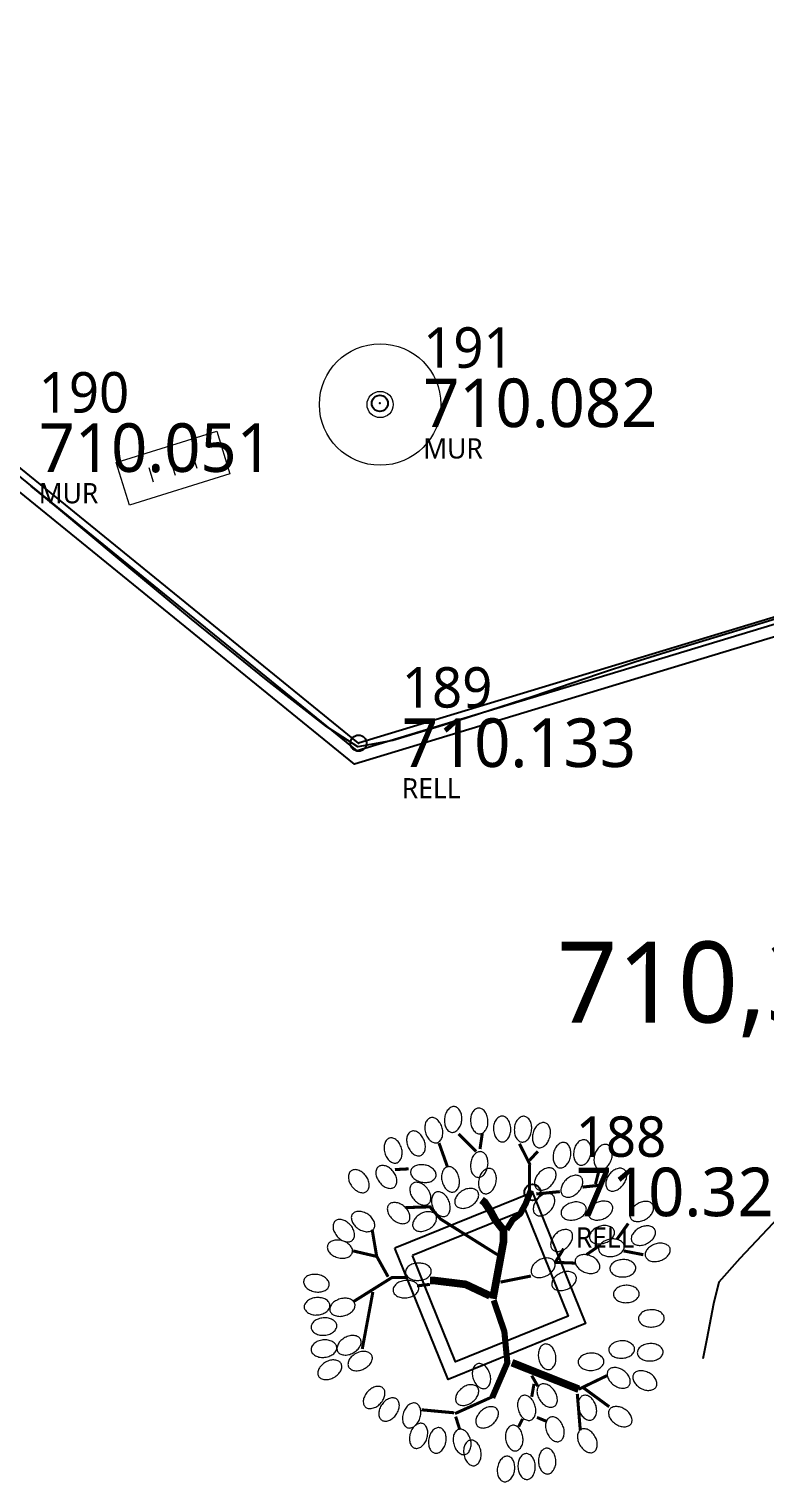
# Model space of a CAD drawing. Header units: metres. Extents: x 429510 to 429857, y 4467140 to 4467333.
# Drawn here: x 429662.61 to 429668.06, y 4467163.45 to 4467174.22 of the extents above; entities that cross this region are included whole.
import ezdxf

# ---------------------------------------------------------------- set-up
doc = ezdxf.new("R2010")
doc.units = ezdxf.units.M
doc.header["$LTSCALE"] = 4
doc.header["$PDMODE"] = 32
doc.header["$PDSIZE"] = 0.12
for name, color, linetype in [('C-ETIQ', 7, 'Continuous'), ('C-PUNTOS', 7, 'Continuous'), ('C-SUPE-ETIQ_Puntos', 92, 'Continuous'), ('C-TOPO-FEAT', 94, 'Continuous')]:
    doc.layers.add(name, color=color, linetype=linetype)
doc.layers.add('C-SUPE_CurvasNivel', color=7, linetype='Continuous', true_color=0xb38600)
doc.layers.add('TB-ARBOL', color=7, linetype='Continuous', true_color=0x03a003)
doc.layers.add('TB-49SUMIDERO-P', color=5, linetype='Continuous', lineweight=0)
doc.layers.add('TB-60REGISTRO-RSU', color=5, linetype='Continuous', lineweight=0)
doc.layers.add('TRIAL-BORDILLO', color=7, linetype='Continuous', lineweight=9, true_color=0xc70063)
doc.styles.get("Standard").update_dxf_attribs({"font": 'segoeuil.ttf'})
doc.styles.add('Trial_standard', font='segoeuisl.ttf')

# ---------------------------------------------------------------- blocks, each defined once
blk = doc.blocks.new('*U24')
at = {"layer": 'TB-ARBOL', "color": 84, "lineweight": 0, "true_color": 0x369720}
for points in [[(-0.674, 2.118, 0.139214), (-0.634, 2.125, 0.107097), (-0.594, 2.157, 0.080118), (-0.563, 2.209, 0.082766), (-0.551, 2.266, 0.067841), (-0.552, 2.33, 0.080118), (-0.57, 2.381, 0.107097), (-0.603, 2.421, 0.139214), (-0.64, 2.436, 0.139214), (-0.68, 2.429, 0.107097), (-0.72, 2.397, 0.080118), (-0.748, 2.35, 0.067841), (-0.763, 2.288, 0.067841), (-0.761, 2.224, 0.080118), (-0.744, 2.173, 0.107097), (-0.711, 2.133, 0.139214)], [(-0.325, 2.099, 0.139214), (-0.287, 2.112, 0.107097), (-0.252, 2.15, 0.080118), (-0.23, 2.207, 0.082766), (-0.228, 2.265, 0.067841), (-0.241, 2.328, 0.080118), (-0.266, 2.376, 0.107097), (-0.306, 2.409, 0.139214), (-0.345, 2.417, 0.139214), (-0.382, 2.404, 0.107097), (-0.417, 2.366, 0.080118), (-0.437, 2.315, 0.067841), (-0.441, 2.251, 0.067841), (-0.429, 2.189, 0.080118), (-0.403, 2.141, 0.107097), (-0.364, 2.107, 0.139214)], [(-0.855, 1.99, 0.139214), (-0.82, 2.01, 0.107097), (-0.794, 2.054, 0.080118), (-0.783, 2.113, 0.082766), (-0.791, 2.171, 0.067841), (-0.816, 2.23, 0.080118), (-0.85, 2.272, 0.107097), (-0.895, 2.298, 0.139214), (-0.935, 2.299, 0.139214), (-0.97, 2.278, 0.107097), (-0.997, 2.234, 0.080118), (-1.006, 2.181, 0.067841), (-0.999, 2.117, 0.067841), (-0.974, 2.058, 0.080118), (-0.94, 2.016, 0.107097), (-0.895, 1.991, 0.139214)], [(-0.056, 2.318, 0.139214), (-0.094, 2.306, 0.107097), (-0.13, 2.269, 0.080118), (-0.154, 2.213, 0.082766), (-0.158, 2.155, 0.067841), (-0.147, 2.092, 0.080118), (-0.123, 2.044, 0.107097), (-0.084, 2.009, 0.139214), (-0.046, 1.999, 0.139214), (-0.008, 2.012, 0.107097), (0.028, 2.049, 0.080118), (0.049, 2.099, 0.067841), (0.056, 2.162, 0.067841), (0.045, 2.225, 0.080118), (0.021, 2.274, 0.107097), (-0.017, 2.309, 0.139214)], [(0.221, 2.316, 0.139214), (0.181, 2.309, 0.107097), (0.141, 2.276, 0.080118), (0.111, 2.224, 0.082766), (0.1, 2.166, 0.067841), (0.103, 2.102, 0.080118), (0.122, 2.051, 0.107097), (0.156, 2.012, 0.139214), (0.193, 1.998, 0.139214), (0.232, 2.006, 0.107097), (0.273, 2.038, 0.080118), (0.299, 2.086, 0.067841), (0.313, 2.148, 0.067841), (0.31, 2.212, 0.080118), (0.292, 2.263, 0.107097), (0.258, 2.302, 0.139214)], [(0.478, 2.236, 0.139214), (0.438, 2.236, 0.107097), (0.392, 2.212, 0.080118), (0.353, 2.167, 0.082766), (0.331, 2.113, 0.067841), (0.322, 2.049, 0.080118), (0.33, 1.995, 0.107097), (0.356, 1.951, 0.139214), (0.389, 1.93, 0.139214), (0.429, 1.929, 0.107097), (0.475, 1.954, 0.080118), (0.511, 1.995, 0.067841), (0.536, 2.053, 0.067841), (0.546, 2.117, 0.080118), (0.538, 2.17, 0.107097), (0.512, 2.215, 0.139214)], [(-1.356, 1.74, 0.139214), (-1.322, 1.761, 0.107097), (-1.296, 1.805, 0.080118), (-1.286, 1.865, 0.082766), (-1.295, 1.922, 0.067841), (-1.321, 1.981, 0.080118), (-1.356, 2.023, 0.107097), (-1.401, 2.047, 0.139214), (-1.441, 2.048, 0.139214), (-1.475, 2.027, 0.107097), (-1.501, 1.982, 0.080118), (-1.51, 1.929, 0.067841), (-1.502, 1.865, 0.067841), (-1.476, 1.806, 0.080118), (-1.441, 1.765, 0.107097), (-1.396, 1.74, 0.139214)], [(-1.057, 1.833, 0.139214), (-1.025, 1.857, 0.107097), (-1.004, 1.904, 0.080118), (-1, 1.964, 0.082766), (-1.016, 2.021, 0.067841), (-1.047, 2.077, 0.080118), (-1.086, 2.114, 0.107097), (-1.134, 2.134, 0.139214), (-1.174, 2.13, 0.139214), (-1.205, 2.106, 0.107097), (-1.227, 2.059, 0.080118), (-1.23, 2.005, 0.067841), (-1.215, 1.943, 0.067841), (-1.184, 1.887, 0.080118), (-1.145, 1.849, 0.107097), (-1.097, 1.829, 0.139214)], [(0.718, 1.993, 0.139214), (0.678, 1.989, 0.107097), (0.635, 1.961, 0.080118), (0.6, 1.912, 0.082766), (0.582, 1.856, 0.067841), (0.579, 1.793, 0.080118), (0.592, 1.74, 0.107097), (0.621, 1.698, 0.139214), (0.657, 1.679, 0.139214), (0.697, 1.683, 0.107097), (0.74, 1.711, 0.080118), (0.772, 1.755, 0.067841), (0.793, 1.816, 0.067841), (0.796, 1.88, 0.080118), (0.783, 1.932, 0.107097), (0.754, 1.975, 0.139214)], [(0.971, 2.026, 0.139214), (0.931, 2.023, 0.107097), (0.888, 1.995, 0.080118), (0.852, 1.946, 0.082766), (0.835, 1.89, 0.067841), (0.832, 1.826, 0.080118), (0.845, 1.773, 0.107097), (0.874, 1.731, 0.139214), (0.91, 1.713, 0.139214), (0.95, 1.716, 0.107097), (0.993, 1.744, 0.080118), (1.025, 1.789, 0.067841), (1.045, 1.849, 0.067841), (1.049, 1.913, 0.080118), (1.036, 1.966, 0.107097), (1.007, 2.008, 0.139214)], [(-0.313, 1.879, 0.139214), (-0.352, 1.873, 0.107097), (-0.394, 1.843, 0.080118), (-0.426, 1.792, 0.082766), (-0.44, 1.735, 0.067841), (-0.44, 1.671, 0.080118), (-0.424, 1.619, 0.107097), (-0.392, 1.579, 0.139214), (-0.355, 1.563, 0.139214), (-0.315, 1.569, 0.107097), (-0.274, 1.599, 0.080118), (-0.245, 1.645, 0.067841), (-0.228, 1.707, 0.067841), (-0.228, 1.771, 0.080118), (-0.244, 1.823, 0.107097), (-0.276, 1.863, 0.139214)], [(1.244, 1.966, 0.139214), (1.204, 1.967, 0.107097), (1.158, 1.944, 0.080118), (1.117, 1.9, 0.082766), (1.094, 1.846, 0.067841), (1.083, 1.783, 0.080118), (1.09, 1.729, 0.107097), (1.115, 1.684, 0.139214), (1.149, 1.662, 0.139214), (1.189, 1.661, 0.107097), (1.235, 1.684, 0.080118), (1.271, 1.724, 0.067841), (1.298, 1.782, 0.067841), (1.309, 1.845, 0.080118), (1.302, 1.899, 0.107097), (1.277, 1.944, 0.139214)], [(-1.726, 1.388, 0.139214), (-1.702, 1.42, 0.107097), (-1.694, 1.471, 0.080118), (-1.706, 1.53, 0.082766), (-1.736, 1.58, 0.067841), (-1.781, 1.625, 0.080118), (-1.829, 1.651, 0.107097), (-1.88, 1.657, 0.139214), (-1.918, 1.643, 0.139214), (-1.942, 1.611, 0.107097), (-1.95, 1.56, 0.080118), (-1.939, 1.507, 0.067841), (-1.907, 1.451, 0.067841), (-1.862, 1.406, 0.080118), (-1.815, 1.38, 0.107097), (-1.763, 1.373, 0.139214)], [(-1.382, 1.443, 0.139214), (-1.359, 1.475, 0.107097), (-1.352, 1.526, 0.080118), (-1.366, 1.585, 0.082766), (-1.397, 1.634, 0.067841), (-1.444, 1.679, 0.080118), (-1.492, 1.703, 0.107097), (-1.543, 1.708, 0.139214), (-1.58, 1.693, 0.139214), (-1.604, 1.661, 0.107097), (-1.611, 1.609, 0.080118), (-1.598, 1.557, 0.067841), (-1.565, 1.502, 0.067841), (-1.519, 1.457, 0.080118), (-1.471, 1.432, 0.107097), (-1.419, 1.427, 0.139214)], [(-0.868, 1.579, 0.139214), (-0.871, 1.618, 0.107097), (-0.9, 1.662, 0.080118), (-0.948, 1.697, 0.082766), (-1.004, 1.714, 0.067841), (-1.068, 1.718, 0.080118), (-1.121, 1.705, 0.107097), (-1.163, 1.675, 0.139214), (-1.181, 1.639, 0.139214), (-1.178, 1.599, 0.107097), (-1.15, 1.556, 0.080118), (-1.106, 1.524, 0.067841), (-1.045, 1.504, 0.067841), (-0.981, 1.5, 0.080118), (-0.928, 1.513, 0.107097), (-0.886, 1.543, 0.139214)], [(-0.726, 1.692, 0.139214), (-0.761, 1.672, 0.107097), (-0.789, 1.629, 0.080118), (-0.8, 1.57, 0.082766), (-0.792, 1.512, 0.067841), (-0.769, 1.452, 0.080118), (-0.735, 1.41, 0.107097), (-0.69, 1.384, 0.139214), (-0.65, 1.382, 0.139214), (-0.616, 1.402, 0.107097), (-0.588, 1.446, 0.080118), (-0.578, 1.499, 0.067841), (-0.585, 1.563, 0.067841), (-0.608, 1.622, 0.080118), (-0.642, 1.665, 0.107097), (-0.686, 1.691, 0.139214)], [(-0.195, 1.671, 0.139214), (-0.235, 1.67, 0.107097), (-0.28, 1.644, 0.080118), (-0.317, 1.597, 0.082766), (-0.337, 1.542, 0.067841), (-0.344, 1.478, 0.080118), (-0.333, 1.425, 0.107097), (-0.306, 1.381, 0.139214), (-0.271, 1.361, 0.139214), (-0.231, 1.363, 0.107097), (-0.186, 1.389, 0.080118), (-0.152, 1.431, 0.067841), (-0.129, 1.491, 0.067841), (-0.122, 1.555, 0.080118), (-0.133, 1.608, 0.107097), (-0.16, 1.651, 0.139214)], [(0.589, 1.659, 0.139214), (0.553, 1.677, 0.107097), (0.502, 1.676, 0.080118), (0.446, 1.653, 0.082766), (0.402, 1.614, 0.067841), (0.366, 1.562, 0.080118), (0.349, 1.51, 0.107097), (0.352, 1.458, 0.139214), (0.373, 1.424, 0.139214), (0.409, 1.406, 0.107097), (0.461, 1.408, 0.080118), (0.511, 1.429, 0.067841), (0.56, 1.469, 0.067841), (0.596, 1.522, 0.080118), (0.613, 1.574, 0.107097), (0.61, 1.625, 0.139214)], [(1.456, 1.659, 0.139214), (1.419, 1.674, 0.107097), (1.368, 1.669, 0.080118), (1.314, 1.641, 0.082766), (1.274, 1.6, 0.067841), (1.241, 1.544, 0.080118), (1.229, 1.492, 0.107097), (1.236, 1.44, 0.139214), (1.259, 1.408, 0.139214), (1.296, 1.393, 0.107097), (1.348, 1.398, 0.080118), (1.396, 1.423, 0.067841), (1.442, 1.468, 0.067841), (1.474, 1.523, 0.080118), (1.487, 1.576, 0.107097), (1.48, 1.627, 0.139214)], [(-1.16, 1.484, 0.139214), (-1.184, 1.452, 0.107097), (-1.19, 1.401, 0.080118), (-1.176, 1.342, 0.082766), (-1.144, 1.293, 0.067841), (-1.098, 1.249, 0.080118), (-1.049, 1.225, 0.107097), (-0.998, 1.22, 0.139214), (-0.961, 1.235, 0.139214), (-0.938, 1.268, 0.107097), (-0.931, 1.319, 0.080118), (-0.944, 1.372, 0.067841), (-0.977, 1.427, 0.067841), (-1.024, 1.471, 0.080118), (-1.072, 1.495, 0.107097), (-1.124, 1.5, 0.139214)], [(0.923, 1.565, 0.139214), (0.888, 1.584, 0.107097), (0.837, 1.586, 0.080118), (0.78, 1.565, 0.082766), (0.735, 1.529, 0.067841), (0.696, 1.478, 0.080118), (0.677, 1.427, 0.107097), (0.677, 1.375, 0.139214), (0.697, 1.34, 0.139214), (0.731, 1.321, 0.107097), (0.783, 1.319, 0.080118), (0.834, 1.338, 0.067841), (0.885, 1.377, 0.067841), (0.924, 1.427, 0.080118), (0.943, 1.478, 0.107097), (0.943, 1.53, 0.139214)], [(-0.867, 1.379, 0.139214), (-0.899, 1.354, 0.107097), (-0.92, 1.307, 0.080118), (-0.923, 1.247, 0.082766), (-0.908, 1.191, 0.067841), (-0.876, 1.135, 0.080118), (-0.837, 1.098, 0.107097), (-0.789, 1.078, 0.139214), (-0.749, 1.082, 0.139214), (-0.717, 1.107, 0.107097), (-0.696, 1.154, 0.080118), (-0.693, 1.208, 0.067841), (-0.709, 1.27, 0.067841), (-0.74, 1.326, 0.080118), (-0.78, 1.363, 0.107097), (-0.827, 1.383, 0.139214)], [(-0.351, 1.383, 0.139214), (-0.38, 1.41, 0.107097), (-0.43, 1.425, 0.080118), (-0.49, 1.419, 0.082766), (-0.543, 1.395, 0.067841), (-0.594, 1.355, 0.080118), (-0.625, 1.311, 0.107097), (-0.637, 1.261, 0.139214), (-0.627, 1.222, 0.139214), (-0.598, 1.194, 0.107097), (-0.548, 1.18, 0.080118), (-0.494, 1.185, 0.067841), (-0.435, 1.21, 0.067841), (-0.385, 1.249, 0.080118), (-0.354, 1.294, 0.107097), (-0.341, 1.344, 0.139214)], [(0.573, 1.343, 0.139214), (0.537, 1.361, 0.107097), (0.485, 1.359, 0.080118), (0.43, 1.336, 0.082766), (0.387, 1.297, 0.067841), (0.351, 1.244, 0.080118), (0.334, 1.192, 0.107097), (0.338, 1.14, 0.139214), (0.359, 1.107, 0.139214), (0.395, 1.089, 0.107097), (0.447, 1.091, 0.080118), (0.497, 1.112, 0.067841), (0.546, 1.153, 0.067841), (0.582, 1.206, 0.080118), (0.598, 1.258, 0.107097), (0.594, 1.31, 0.139214)], [(0.986, 1.188, 0.139214), (0.965, 1.222, 0.107097), (0.921, 1.249, 0.080118), (0.862, 1.259, 0.082766), (0.804, 1.249, 0.067841), (0.745, 1.224, 0.080118), (0.704, 1.189, 0.107097), (0.679, 1.144, 0.139214), (0.678, 1.104, 0.139214), (0.699, 1.07, 0.107097), (0.743, 1.043, 0.080118), (0.797, 1.035, 0.067841), (0.861, 1.043, 0.067841), (0.919, 1.068, 0.080118), (0.961, 1.103, 0.107097), (0.986, 1.148, 0.139214)], [(1.309, 1.215, 0.139214), (1.284, 1.246, 0.107097), (1.236, 1.266, 0.080118), (1.176, 1.267, 0.082766), (1.12, 1.25, 0.067841), (1.066, 1.216, 0.080118), (1.029, 1.176, 0.107097), (1.012, 1.127, 0.139214), (1.017, 1.088, 0.139214), (1.042, 1.057, 0.107097), (1.09, 1.037, 0.080118), (1.144, 1.036, 0.067841), (1.206, 1.053, 0.067841), (1.261, 1.087, 0.080118), (1.297, 1.127, 0.107097), (1.315, 1.176, 0.139214)], [(1.807, 1.227, 0.139214), (1.777, 1.254, 0.107097), (1.727, 1.266, 0.080118), (1.667, 1.257, 0.082766), (1.615, 1.231, 0.067841), (1.566, 1.19, 0.080118), (1.537, 1.144, 0.107097), (1.527, 1.093, 0.139214), (1.538, 1.055, 0.139214), (1.568, 1.028, 0.107097), (1.619, 1.016, 0.080118), (1.672, 1.024, 0.067841), (1.731, 1.051, 0.067841), (1.779, 1.092, 0.080118), (1.809, 1.138, 0.107097), (1.819, 1.189, 0.139214)], [(-1.636, 0.928, 0.139214), (-1.624, 0.966, 0.107097), (-1.633, 1.017, 0.080118), (-1.665, 1.068, 0.082766), (-1.709, 1.106, 0.067841), (-1.767, 1.134, 0.080118), (-1.821, 1.142, 0.107097), (-1.871, 1.131, 0.139214), (-1.902, 1.106, 0.139214), (-1.914, 1.067, 0.107097), (-1.905, 1.017, 0.080118), (-1.876, 0.97, 0.067841), (-1.828, 0.928, 0.067841), (-1.771, 0.9, 0.080118), (-1.717, 0.891, 0.107097), (-1.667, 0.902, 0.139214)], [(-1.207, 1.019, 0.139214), (-1.191, 1.055, 0.107097), (-1.195, 1.107, 0.080118), (-1.221, 1.161, 0.082766), (-1.261, 1.203, 0.067841), (-1.315, 1.237, 0.080118), (-1.368, 1.251, 0.107097), (-1.419, 1.246, 0.139214), (-1.452, 1.223, 0.139214), (-1.468, 1.187, 0.107097), (-1.465, 1.135, 0.080118), (-1.441, 1.086, 0.067841), (-1.398, 1.039, 0.067841), (-1.344, 1.005, 0.080118), (-1.292, 0.991, 0.107097), (-1.24, 0.996, 0.139214)], [(-0.87, 1.096, 0.139214), (-0.899, 1.124, 0.107097), (-0.948, 1.138, 0.080118), (-1.009, 1.133, 0.082766), (-1.062, 1.109, 0.067841), (-1.113, 1.07, 0.080118), (-1.144, 1.026, 0.107097), (-1.157, 0.976, 0.139214), (-1.147, 0.937, 0.139214), (-1.118, 0.909, 0.107097), (-1.069, 0.895, 0.080118), (-1.015, 0.9, 0.067841), (-0.955, 0.924, 0.067841), (-0.905, 0.963, 0.080118), (-0.873, 1.007, 0.107097), (-0.861, 1.057, 0.139214)], [(-1.901, 0.786, 0.139214), (-1.879, 0.819, 0.107097), (-1.876, 0.871, 0.080118), (-1.894, 0.928, 0.082766), (-1.928, 0.976, 0.067841), (-1.977, 1.017, 0.080118), (-2.026, 1.039, 0.107097), (-2.078, 1.04, 0.139214), (-2.114, 1.023, 0.139214), (-2.135, 0.989, 0.107097), (-2.139, 0.938, 0.080118), (-2.123, 0.886, 0.067841), (-2.087, 0.833, 0.067841), (-2.038, 0.791, 0.080118), (-1.988, 0.77, 0.107097), (-1.937, 0.768, 0.139214)], [(0.761, 0.915, 0.107097), (0.71, 0.916, 0.080118), (0.653, 0.896, 0.082766), (0.608, 0.859, 0.067841), (0.569, 0.808, 0.080118), (0.55, 0.757, 0.107097), (0.551, 0.706, 0.139214), (0.57, 0.671, 0.139214), (0.605, 0.651, 0.107097), (0.657, 0.65, 0.080118), (0.708, 0.669, 0.067841), (0.759, 0.707, 0.067841), (0.797, 0.758, 0.080118), (0.816, 0.809, 0.107097), (0.816, 0.861, 0.139214), (0.796, 0.896, 0.139214)], [(1.205, 0.967, 0.082766), (1.148, 0.955, 0.067841), (1.09, 0.926, 0.080118), (1.05, 0.889, 0.107097), (1.028, 0.842, 0.139214), (1.03, 0.803, 0.139214), (1.053, 0.769, 0.107097), (1.098, 0.746, 0.080118), (1.152, 0.74, 0.067841), (1.215, 0.752, 0.067841), (1.273, 0.78, 0.080118), (1.312, 0.817, 0.107097), (1.335, 0.864, 0.139214), (1.333, 0.904, 0.139214), (1.31, 0.937, 0.107097), (1.264, 0.961, 0.080118)], [(1.628, 0.724, 0.080118), (1.682, 0.726, 0.067841), (1.743, 0.748, 0.067841), (1.795, 0.785, 0.080118), (1.828, 0.828, 0.107097), (1.843, 0.877, 0.139214), (1.835, 0.916, 0.139214), (1.808, 0.945, 0.107097), (1.759, 0.962, 0.080118), (1.699, 0.959, 0.082766), (1.644, 0.938, 0.067841), (1.592, 0.901, 0.080118), (1.558, 0.858, 0.107097), (1.544, 0.809, 0.139214), (1.552, 0.77, 0.139214), (1.579, 0.74, 0.107097)], [(-1.902, 0.631, 0.139214), (-1.901, 0.671, 0.107097), (-1.926, 0.716, 0.080118), (-1.971, 0.756, 0.082766), (-2.025, 0.778, 0.067841), (-2.089, 0.787, 0.080118), (-2.142, 0.779, 0.107097), (-2.187, 0.753, 0.139214), (-2.208, 0.719, 0.139214), (-2.208, 0.679, 0.107097), (-2.184, 0.633, 0.080118), (-2.143, 0.598, 0.067841), (-2.084, 0.572, 0.067841), (-2.021, 0.563, 0.080118), (-1.967, 0.571, 0.107097), (-1.923, 0.597, 0.139214)], [(1.199, 0.601, 0.080118), (1.251, 0.586, 0.067841), (1.315, 0.587, 0.067841), (1.376, 0.605, 0.080118), (1.422, 0.635, 0.107097), (1.451, 0.677, 0.139214), (1.456, 0.717, 0.139214), (1.44, 0.753, 0.107097), (1.399, 0.784, 0.080118), (1.341, 0.801, 0.082766), (1.283, 0.798, 0.067841), (1.221, 0.78, 0.080118), (1.176, 0.75, 0.107097), (1.146, 0.708, 0.139214), (1.141, 0.668, 0.139214), (1.158, 0.632, 0.107097)], [(2.022, 0.686, 0.139214), (1.999, 0.719, 0.107097), (1.953, 0.743, 0.080118), (1.893, 0.75, 0.082766), (1.836, 0.737, 0.067841), (1.779, 0.709, 0.080118), (1.739, 0.672, 0.107097), (1.717, 0.625, 0.139214), (1.719, 0.585, 0.139214), (1.742, 0.552, 0.107097), (1.787, 0.528, 0.080118), (1.841, 0.522, 0.067841), (1.904, 0.534, 0.067841), (1.962, 0.563, 0.080118), (2.001, 0.6, 0.107097), (2.023, 0.646, 0.139214)], [(0.566, 0.551, 0.107097), (0.517, 0.566, 0.080118), (0.456, 0.562, 0.082766), (0.403, 0.539, 0.067841), (0.351, 0.501, 0.080118), (0.319, 0.457, 0.107097), (0.306, 0.407, 0.139214), (0.315, 0.368, 0.139214), (0.343, 0.34, 0.107097), (0.392, 0.325, 0.080118), (0.446, 0.329, 0.067841), (0.506, 0.352, 0.067841), (0.557, 0.39, 0.080118), (0.59, 0.434, 0.107097), (0.603, 0.483, 0.139214), (0.594, 0.522, 0.139214)], [(1.151, 0.432, 0.139214), (1.155, 0.472, 0.107097), (1.136, 0.519, 0.080118), (1.095, 0.563, 0.082766), (1.043, 0.591, 0.067841), (0.981, 0.607, 0.080118), (0.927, 0.605, 0.107097), (0.88, 0.584, 0.139214), (0.855, 0.552, 0.139214), (0.851, 0.512, 0.107097), (0.87, 0.464, 0.080118), (0.907, 0.425, 0.067841), (0.963, 0.393, 0.067841), (1.025, 0.377, 0.080118), (1.079, 0.379, 0.107097), (1.126, 0.4, 0.139214)], [(1.38, 0.339, 0.067841), (1.443, 0.333, 0.067841), (1.507, 0.343, 0.080118), (1.555, 0.368, 0.107097), (1.59, 0.406, 0.139214), (1.599, 0.445, 0.139214), (1.587, 0.483, 0.107097), (1.55, 0.519, 0.080118), (1.495, 0.542, 0.082766), (1.436, 0.546, 0.067841), (1.373, 0.536, 0.080118), (1.325, 0.511, 0.107097), (1.29, 0.473, 0.139214), (1.28, 0.434, 0.139214), (1.293, 0.396, 0.107097), (1.33, 0.36, 0.080118)], [(-2.188, 0.227, 0.139214), (-2.192, 0.267, 0.107097), (-2.221, 0.31, 0.080118), (-2.27, 0.344, 0.082766), (-2.326, 0.361, 0.067841), (-2.39, 0.363, 0.080118), (-2.443, 0.35, 0.107097), (-2.485, 0.32, 0.139214), (-2.502, 0.284, 0.139214), (-2.498, 0.244, 0.107097), (-2.47, 0.201, 0.080118), (-2.425, 0.17, 0.067841), (-2.365, 0.15, 0.067841), (-2.301, 0.147, 0.080118), (-2.248, 0.161, 0.107097), (-2.206, 0.191, 0.139214)], [(-1.245, 0.391, 0.139214), (-1.233, 0.353, 0.107097), (-1.196, 0.317, 0.080118), (-1.14, 0.294, 0.082766), (-1.082, 0.29, 0.067841), (-1.019, 0.301, 0.080118), (-0.97, 0.325, 0.107097), (-0.936, 0.363, 0.139214), (-0.926, 0.402, 0.139214), (-0.938, 0.44, 0.107097), (-0.975, 0.476, 0.080118), (-1.026, 0.497, 0.067841), (-1.089, 0.504, 0.067841), (-1.152, 0.493, 0.080118), (-1.201, 0.469, 0.107097), (-1.235, 0.43, 0.139214)], [(0.86, 0.345, 0.139214), (0.834, 0.376, 0.107097), (0.787, 0.396, 0.080118), (0.726, 0.397, 0.082766), (0.671, 0.379, 0.067841), (0.616, 0.346, 0.080118), (0.58, 0.305, 0.107097), (0.562, 0.257, 0.139214), (0.567, 0.217, 0.139214), (0.593, 0.186, 0.107097), (0.64, 0.167, 0.080118), (0.695, 0.166, 0.067841), (0.756, 0.183, 0.067841), (0.811, 0.216, 0.080118), (0.847, 0.257, 0.107097), (0.865, 0.305, 0.139214)], [(-1.398, 0.163, 0.139214), (-1.383, 0.126, 0.107097), (-1.343, 0.093, 0.080118), (-1.285, 0.075, 0.082766), (-1.227, 0.076, 0.067841), (-1.165, 0.092, 0.080118), (-1.119, 0.121, 0.107097), (-1.088, 0.162, 0.139214), (-1.082, 0.201, 0.139214), (-1.097, 0.238, 0.107097), (-1.137, 0.271, 0.080118), (-1.189, 0.287, 0.067841), (-1.253, 0.288, 0.067841), (-1.315, 0.272, 0.080118), (-1.361, 0.243, 0.107097), (-1.392, 0.202, 0.139214)], [(1.642, 0.127, 0.139214), (1.629, 0.165, 0.107097), (1.592, 0.201, 0.080118), (1.537, 0.224, 0.082766), (1.479, 0.229, 0.067841), (1.415, 0.218, 0.080118), (1.367, 0.194, 0.107097), (1.332, 0.155, 0.139214), (1.323, 0.116, 0.139214), (1.335, 0.078, 0.107097), (1.372, 0.042, 0.080118), (1.422, 0.021, 0.067841), (1.486, 0.015, 0.067841), (1.549, 0.026, 0.080118), (1.597, 0.05, 0.107097), (1.632, 0.088, 0.139214)], [(-2.496, -0.042, 0.139214), (-2.482, -0.079, 0.107097), (-2.443, -0.114, 0.080118), (-2.386, -0.134, 0.082766), (-2.328, -0.136, 0.067841), (-2.265, -0.122, 0.080118), (-2.218, -0.095, 0.107097), (-2.185, -0.055, 0.139214), (-2.178, -0.016, 0.139214), (-2.192, 0.021, 0.107097), (-2.23, 0.055, 0.080118), (-2.281, 0.074, 0.067841), (-2.345, 0.078, 0.067841), (-2.408, 0.064, 0.080118), (-2.455, 0.037, 0.107097), (-2.488, -0.003, 0.139214)], [(-2.178, -0.084, 0.139214), (-2.157, -0.118, 0.107097), (-2.113, -0.144, 0.080118), (-2.053, -0.154, 0.082766), (-1.996, -0.145, 0.067841), (-1.937, -0.12, 0.080118), (-1.895, -0.085, 0.107097), (-1.871, -0.04, 0.139214), (-1.87, 0, 0.139214), (-1.891, 0.035, 0.107097), (-1.935, 0.061, 0.080118), (-1.989, 0.07, 0.067841), (-2.052, 0.061, 0.067841), (-2.111, 0.036, 0.080118), (-2.153, 0.001, 0.107097), (-2.177, -0.044, 0.139214)], [(-2.411, -0.293, 0.139214), (-2.397, -0.33, 0.107097), (-2.359, -0.364, 0.080118), (-2.302, -0.385, 0.082766), (-2.244, -0.387, 0.067841), (-2.181, -0.373, 0.080118), (-2.134, -0.346, 0.107097), (-2.101, -0.306, 0.139214), (-2.093, -0.267, 0.139214), (-2.107, -0.23, 0.107097), (-2.146, -0.195, 0.080118), (-2.197, -0.177, 0.067841), (-2.261, -0.173, 0.067841), (-2.323, -0.187, 0.080118), (-2.371, -0.214, 0.107097), (-2.403, -0.254, 0.139214)], [(1.951, -0.174, 0.139214), (1.939, -0.136, 0.107097), (1.902, -0.1, 0.080118), (1.846, -0.077, 0.082766), (1.788, -0.073, 0.067841), (1.725, -0.083, 0.080118), (1.676, -0.108, 0.107097), (1.642, -0.146, 0.139214), (1.632, -0.185, 0.139214), (1.644, -0.223, 0.107097), (1.681, -0.259, 0.080118), (1.732, -0.28, 0.067841), (1.795, -0.286, 0.067841), (1.858, -0.276, 0.080118), (1.907, -0.251, 0.107097), (1.941, -0.213, 0.139214)], [(-2.411, -0.57, 0.139214), (-2.396, -0.607, 0.107097), (-2.356, -0.64, 0.080118), (-2.299, -0.659, 0.082766), (-2.24, -0.659, 0.067841), (-2.178, -0.643, 0.080118), (-2.132, -0.615, 0.107097), (-2.1, -0.574, 0.139214), (-2.094, -0.535, 0.139214), (-2.109, -0.498, 0.107097), (-2.148, -0.465, 0.080118), (-2.2, -0.448, 0.067841), (-2.264, -0.446, 0.067841), (-2.326, -0.461, 0.080118), (-2.372, -0.489, 0.107097), (-2.404, -0.53, 0.139214)], [(-2.083, -0.586, 0.139214), (-2.055, -0.615, 0.107097), (-2.006, -0.631, 0.080118), (-1.946, -0.627, 0.082766), (-1.892, -0.605, 0.067841), (-1.84, -0.567, 0.080118), (-1.807, -0.524, 0.107097), (-1.793, -0.474, 0.139214), (-1.802, -0.435, 0.139214), (-1.83, -0.407, 0.107097), (-1.879, -0.391, 0.080118), (-1.933, -0.394, 0.067841), (-1.993, -0.417, 0.067841), (-2.045, -0.454, 0.080118), (-2.077, -0.498, 0.107097), (-2.091, -0.547, 0.139214)], [(0.478, -0.496, 0.139214), (0.442, -0.513, 0.107097), (0.411, -0.555, 0.080118), (0.396, -0.613, 0.082766), (0.399, -0.671, 0.067841), (0.418, -0.732, 0.080118), (0.449, -0.777, 0.107097), (0.491, -0.806, 0.139214), (0.531, -0.811, 0.139214), (0.567, -0.794, 0.107097), (0.598, -0.752, 0.080118), (0.612, -0.7, 0.067841), (0.61, -0.636, 0.067841), (0.591, -0.575, 0.080118), (0.561, -0.53, 0.107097), (0.518, -0.501, 0.139214)], [(1.585, -0.559, 0.139214), (1.573, -0.521, 0.107097), (1.536, -0.485, 0.080118), (1.481, -0.461, 0.082766), (1.422, -0.457, 0.067841), (1.359, -0.468, 0.080118), (1.311, -0.492, 0.107097), (1.276, -0.531, 0.139214), (1.266, -0.569, 0.139214), (1.279, -0.608, 0.107097), (1.316, -0.644, 0.080118), (1.366, -0.665, 0.067841), (1.429, -0.671, 0.067841), (1.493, -0.66, 0.080118), (1.541, -0.636, 0.107097), (1.576, -0.598, 0.139214)], [(1.937, -0.593, 0.139214), (1.925, -0.555, 0.107097), (1.888, -0.519, 0.080118), (1.832, -0.495, 0.082766), (1.774, -0.491, 0.067841), (1.711, -0.502, 0.080118), (1.662, -0.526, 0.107097), (1.628, -0.565, 0.139214), (1.618, -0.603, 0.139214), (1.63, -0.642, 0.107097), (1.667, -0.678, 0.080118), (1.717, -0.699, 0.067841), (1.781, -0.705, 0.067841), (1.844, -0.694, 0.080118), (1.893, -0.67, 0.107097), (1.927, -0.632, 0.139214)], [(-2.32, -0.891, 0.139214), (-2.292, -0.92, 0.107097), (-2.242, -0.935, 0.080118), (-2.182, -0.93, 0.082766), (-2.129, -0.908, 0.067841), (-2.077, -0.869, 0.080118), (-2.045, -0.826, 0.107097), (-2.032, -0.776, 0.139214), (-2.041, -0.737, 0.139214), (-2.069, -0.709, 0.107097), (-2.118, -0.693, 0.080118), (-2.172, -0.697, 0.067841), (-2.232, -0.72, 0.067841), (-2.283, -0.759, 0.080118), (-2.316, -0.803, 0.107097), (-2.329, -0.852, 0.139214)], [(-1.948, -0.776, 0.139214), (-1.921, -0.806, 0.107097), (-1.873, -0.824, 0.080118), (-1.812, -0.822, 0.082766), (-1.758, -0.802, 0.067841), (-1.704, -0.767, 0.080118), (-1.67, -0.725, 0.107097), (-1.654, -0.676, 0.139214), (-1.661, -0.636, 0.139214), (-1.688, -0.607, 0.107097), (-1.736, -0.589, 0.080118), (-1.79, -0.59, 0.067841), (-1.851, -0.61, 0.067841), (-1.904, -0.646, 0.080118), (-1.939, -0.688, 0.107097), (-1.955, -0.737, 0.139214)], [(1.206, -0.71, 0.139214), (1.194, -0.672, 0.107097), (1.157, -0.636, 0.080118), (1.101, -0.613, 0.082766), (1.043, -0.608, 0.067841), (0.98, -0.619, 0.080118), (0.931, -0.643, 0.107097), (0.897, -0.682, 0.139214), (0.887, -0.721, 0.139214), (0.899, -0.759, 0.107097), (0.936, -0.795, 0.080118), (0.986, -0.816, 0.067841), (1.05, -0.822, 0.067841), (1.113, -0.811, 0.080118), (1.162, -0.787, 0.107097), (1.196, -0.749, 0.139214)], [(-0.355, -0.74, 0.139214), (-0.389, -0.762, 0.107097), (-0.413, -0.808, 0.080118), (-0.42, -0.868, 0.082766), (-0.408, -0.925, 0.067841), (-0.38, -0.983, 0.080118), (-0.343, -1.023, 0.107097), (-0.297, -1.045, 0.139214), (-0.257, -1.044, 0.139214), (-0.224, -1.021, 0.107097), (-0.199, -0.976, 0.080118), (-0.193, -0.922, 0.067841), (-0.204, -0.859, 0.067841), (-0.232, -0.801, 0.080118), (-0.269, -0.761, 0.107097), (-0.315, -0.739, 0.139214)], [(1.517, -1.009, 0.139214), (1.531, -0.971, 0.107097), (1.525, -0.92, 0.080118), (1.496, -0.867, 0.082766), (1.453, -0.828, 0.067841), (1.397, -0.797, 0.080118), (1.343, -0.786, 0.107097), (1.293, -0.795, 0.139214), (1.261, -0.819, 0.139214), (1.247, -0.856, 0.107097), (1.253, -0.908, 0.080118), (1.28, -0.955, 0.067841), (1.325, -1, 0.067841), (1.381, -1.031, 0.080118), (1.435, -1.042, 0.107097), (1.486, -1.033, 0.139214)], [(1.851, -1.024, 0.139214), (1.86, -0.985, 0.107097), (1.846, -0.935, 0.080118), (1.811, -0.886, 0.082766), (1.763, -0.853, 0.067841), (1.703, -0.83, 0.080118), (1.649, -0.826, 0.107097), (1.6, -0.841, 0.139214), (1.571, -0.87, 0.139214), (1.562, -0.909, 0.107097), (1.576, -0.959, 0.080118), (1.608, -1.002, 0.067841), (1.659, -1.04, 0.067841), (1.719, -1.064, 0.080118), (1.773, -1.067, 0.107097), (1.823, -1.052, 0.139214)], [(-1.742, -1.271, 0.139214), (-1.707, -1.29, 0.107097), (-1.655, -1.289, 0.080118), (-1.599, -1.267, 0.082766), (-1.555, -1.229, 0.067841), (-1.517, -1.177, 0.080118), (-1.5, -1.126, 0.107097), (-1.502, -1.074, 0.139214), (-1.523, -1.04, 0.139214), (-1.558, -1.021, 0.107097), (-1.61, -1.021, 0.080118), (-1.66, -1.042, 0.067841), (-1.71, -1.082, 0.067841), (-1.747, -1.134, 0.080118), (-1.765, -1.185, 0.107097), (-1.763, -1.237, 0.139214)], [(-0.355, -1.031, 0.139214), (-0.387, -1.007, 0.107097), (-0.438, -0.998, 0.080118), (-0.497, -1.01, 0.082766), (-0.547, -1.04, 0.067841), (-0.593, -1.085, 0.080118), (-0.619, -1.132, 0.107097), (-0.626, -1.183, 0.139214), (-0.612, -1.221, 0.139214), (-0.58, -1.245, 0.107097), (-0.53, -1.254, 0.080118), (-0.476, -1.243, 0.067841), (-0.42, -1.212, 0.067841), (-0.374, -1.167, 0.080118), (-0.348, -1.12, 0.107097), (-0.341, -1.069, 0.139214)], [(0.595, -1.264, 0.139214), (0.621, -1.234, 0.107097), (0.631, -1.183, 0.080118), (0.621, -1.124, 0.082766), (0.594, -1.072, 0.067841), (0.551, -1.025, 0.080118), (0.504, -0.997, 0.107097), (0.453, -0.988, 0.139214), (0.415, -1.001, 0.139214), (0.39, -1.031, 0.107097), (0.379, -1.082, 0.080118), (0.388, -1.135, 0.067841), (0.417, -1.193, 0.067841), (0.46, -1.24, 0.080118), (0.506, -1.268, 0.107097), (0.557, -1.277, 0.139214)], [(-1.541, -1.433, 0.139214), (-1.503, -1.447, 0.107097), (-1.452, -1.44, 0.080118), (-1.4, -1.41, 0.082766), (-1.361, -1.366, 0.067841), (-1.331, -1.31, 0.080118), (-1.321, -1.256, 0.107097), (-1.33, -1.206, 0.139214), (-1.355, -1.174, 0.139214), (-1.393, -1.161, 0.107097), (-1.444, -1.168, 0.080118), (-1.491, -1.195, 0.067841), (-1.535, -1.242, 0.067841), (-1.565, -1.298, 0.080118), (-1.575, -1.351, 0.107097), (-1.566, -1.402, 0.139214)], [(-1.22, -1.529, 0.139214), (-1.18, -1.531, 0.107097), (-1.133, -1.509, 0.080118), (-1.092, -1.465, 0.082766), (-1.067, -1.412, 0.067841), (-1.055, -1.349, 0.080118), (-1.061, -1.295, 0.107097), (-1.084, -1.25, 0.139214), (-1.117, -1.227, 0.139214), (-1.157, -1.225, 0.107097), (-1.204, -1.247, 0.080118), (-1.241, -1.286, 0.067841), (-1.27, -1.343, 0.067841), (-1.282, -1.406, 0.080118), (-1.277, -1.46, 0.107097), (-1.253, -1.506, 0.139214)], [(0.3, -1.436, 0.139214), (0.333, -1.414, 0.107097), (0.358, -1.369, 0.080118), (0.365, -1.309, 0.082766), (0.354, -1.252, 0.067841), (0.326, -1.194, 0.080118), (0.29, -1.154, 0.107097), (0.244, -1.131, 0.139214), (0.204, -1.132, 0.139214), (0.17, -1.154, 0.107097), (0.146, -1.199, 0.080118), (0.139, -1.253, 0.067841), (0.15, -1.316, 0.067841), (0.177, -1.374, 0.080118), (0.214, -1.415, 0.107097), (0.26, -1.437, 0.139214)], [(1.055, -1.433, 0.139214), (1.087, -1.41, 0.107097), (1.111, -1.364, 0.080118), (1.116, -1.304, 0.082766), (1.103, -1.247, 0.067841), (1.073, -1.19, 0.080118), (1.036, -1.151, 0.107097), (0.989, -1.13, 0.139214), (0.949, -1.132, 0.139214), (0.916, -1.155, 0.107097), (0.893, -1.202, 0.080118), (0.888, -1.256, 0.067841), (0.901, -1.318, 0.067841), (0.93, -1.375, 0.080118), (0.968, -1.414, 0.107097), (1.015, -1.436, 0.139214)], [(-0.115, -1.298, 0.139214), (-0.148, -1.276, 0.107097), (-0.2, -1.271, 0.080118), (-0.258, -1.287, 0.082766), (-0.306, -1.32, 0.067841), (-0.349, -1.368, 0.080118), (-0.372, -1.417, 0.107097), (-0.375, -1.468, 0.139214), (-0.358, -1.505, 0.139214), (-0.325, -1.527, 0.107097), (-0.274, -1.532, 0.080118), (-0.221, -1.518, 0.067841), (-0.167, -1.483, 0.067841), (-0.125, -1.435, 0.080118), (-0.102, -1.386, 0.107097), (-0.098, -1.335, 0.139214)], [(0.659, -1.697, 0.139214), (0.691, -1.672, 0.107097), (0.712, -1.625, 0.080118), (0.716, -1.565, 0.082766), (0.7, -1.509, 0.067841), (0.668, -1.453, 0.080118), (0.629, -1.416, 0.107097), (0.581, -1.396, 0.139214), (0.541, -1.4, 0.139214), (0.51, -1.425, 0.107097), (0.488, -1.472, 0.080118), (0.486, -1.526, 0.067841), (0.501, -1.588, 0.067841), (0.533, -1.644, 0.080118), (0.572, -1.681, 0.107097), (0.62, -1.701, 0.139214)], [(1.541, -1.481, 0.139214), (1.553, -1.443, 0.107097), (1.544, -1.392, 0.080118), (1.512, -1.341, 0.082766), (1.467, -1.304, 0.067841), (1.41, -1.276, 0.080118), (1.356, -1.267, 0.107097), (1.306, -1.278, 0.139214), (1.275, -1.304, 0.139214), (1.263, -1.342, 0.107097), (1.272, -1.393, 0.080118), (1.301, -1.439, 0.067841), (1.349, -1.482, 0.067841), (1.406, -1.51, 0.080118), (1.46, -1.518, 0.107097), (1.51, -1.507, 0.139214)], [(-1.133, -1.781, 0.139214), (-1.093, -1.782, 0.107097), (-1.047, -1.76, 0.080118), (-1.006, -1.716, 0.082766), (-0.981, -1.663, 0.067841), (-0.97, -1.6, 0.080118), (-0.976, -1.546, 0.107097), (-1, -1.5, 0.139214), (-1.033, -1.478, 0.139214), (-1.073, -1.476, 0.107097), (-1.12, -1.498, 0.080118), (-1.157, -1.538, 0.067841), (-1.185, -1.596, 0.067841), (-1.196, -1.659, 0.080118), (-1.19, -1.713, 0.107097), (-1.166, -1.758, 0.139214)], [(-0.881, -1.843, 0.139214), (-0.841, -1.839, 0.107097), (-0.798, -1.811, 0.080118), (-0.763, -1.761, 0.082766), (-0.747, -1.706, 0.067841), (-0.744, -1.642, 0.080118), (-0.757, -1.589, 0.107097), (-0.787, -1.547, 0.139214), (-0.823, -1.529, 0.139214), (-0.862, -1.533, 0.107097), (-0.906, -1.561, 0.080118), (-0.937, -1.606, 0.067841), (-0.957, -1.666, 0.067841), (-0.96, -1.73, 0.080118), (-0.947, -1.783, 0.107097), (-0.917, -1.825, 0.139214)], [(-0.508, -1.86, 0.139214), (-0.473, -1.84, 0.107097), (-0.446, -1.796, 0.080118), (-0.434, -1.737, 0.082766), (-0.442, -1.679, 0.067841), (-0.465, -1.62, 0.080118), (-0.499, -1.577, 0.107097), (-0.544, -1.551, 0.139214), (-0.584, -1.55, 0.139214), (-0.619, -1.569, 0.107097), (-0.646, -1.613, 0.080118), (-0.656, -1.666, 0.067841), (-0.65, -1.73, 0.067841), (-0.626, -1.79, 0.080118), (-0.592, -1.832, 0.107097), (-0.548, -1.858, 0.139214)], [(0.119, -1.815, 0.139214), (0.155, -1.799, 0.107097), (0.188, -1.759, 0.080118), (0.205, -1.701, 0.082766), (0.204, -1.643, 0.067841), (0.187, -1.581, 0.080118), (0.158, -1.535, 0.107097), (0.116, -1.504, 0.139214), (0.077, -1.499, 0.139214), (0.04, -1.514, 0.107097), (0.008, -1.555, 0.080118), (-0.008, -1.607, 0.067841), (-0.008, -1.671, 0.067841), (0.009, -1.732, 0.080118), (0.038, -1.778, 0.107097), (0.079, -1.809, 0.139214)], [(1.082, -1.828, 0.139214), (1.11, -1.799, 0.107097), (1.124, -1.749, 0.080118), (1.118, -1.689, 0.082766), (1.094, -1.636, 0.067841), (1.055, -1.586, 0.080118), (1.01, -1.554, 0.107097), (0.96, -1.542, 0.139214), (0.921, -1.552, 0.139214), (0.894, -1.581, 0.107097), (0.88, -1.631, 0.080118), (0.885, -1.685, 0.067841), (0.909, -1.744, 0.067841), (0.949, -1.794, 0.080118), (0.993, -1.825, 0.107097), (1.043, -1.838, 0.139214)], [(-0.394, -1.998, 0.139214), (-0.358, -1.981, 0.107097), (-0.327, -1.94, 0.080118), (-0.31, -1.882, 0.082766), (-0.313, -1.824, 0.067841), (-0.331, -1.763, 0.080118), (-0.361, -1.717, 0.107097), (-0.403, -1.688, 0.139214), (-0.443, -1.683, 0.139214), (-0.479, -1.699, 0.107097), (-0.511, -1.74, 0.080118), (-0.526, -1.793, 0.067841), (-0.524, -1.857, 0.067841), (-0.506, -1.918, 0.080118), (-0.476, -1.963, 0.107097), (-0.434, -1.993, 0.139214)], [(0.509, -2.101, 0.139214), (0.547, -2.089, 0.107097), (0.583, -2.052, 0.080118), (0.607, -1.996, 0.082766), (0.611, -1.938, 0.067841), (0.6, -1.875, 0.080118), (0.576, -1.826, 0.107097), (0.538, -1.792, 0.139214), (0.499, -1.782, 0.139214), (0.461, -1.794, 0.107097), (0.425, -1.831, 0.080118), (0.404, -1.881, 0.067841), (0.397, -1.945, 0.067841), (0.408, -2.008, 0.080118), (0.432, -2.057, 0.107097), (0.471, -2.091, 0.139214)], [(-0.027, -2.196, 0.139214), (0.012, -2.191, 0.107097), (0.055, -2.161, 0.080118), (0.088, -2.111, 0.082766), (0.102, -2.055, 0.067841), (0.103, -1.991, 0.080118), (0.088, -1.938, 0.107097), (0.057, -1.897, 0.139214), (0.021, -1.881, 0.139214), (-0.019, -1.886, 0.107097), (-0.061, -1.916, 0.080118), (-0.091, -1.961, 0.067841), (-0.109, -2.022, 0.067841), (-0.11, -2.086, 0.080118), (-0.095, -2.139, 0.107097), (-0.064, -2.18, 0.139214)], [(0.256, -2.168, 0.139214), (0.294, -2.156, 0.107097), (0.33, -2.119, 0.080118), (0.353, -2.063, 0.082766), (0.358, -2.005, 0.067841), (0.347, -1.942, 0.080118), (0.323, -1.893, 0.107097), (0.284, -1.859, 0.139214), (0.245, -1.849, 0.139214), (0.207, -1.861, 0.107097), (0.171, -1.898, 0.080118), (0.15, -1.948, 0.067841), (0.144, -2.012, 0.067841), (0.155, -2.075, 0.080118), (0.179, -2.124, 0.107097), (0.217, -2.158, 0.139214)]]:
    blk.add_lwpolyline(points, format="xyb", close=True, dxfattribs=at)
at = {"layer": 'TB-ARBOL', "color": 37, "lineweight": 0, "true_color": 0x865b23}
for points, const_width in [([(-0.728, 1.696), (-0.831, 1.986)], 0.0377), ([(-0.372, 1.883), (-0.588, 2.099)], 0.0377), ([(-0.325, 1.912), (-0.296, 2.108)], 0.0377), ([(0.295, 1.714), (0.163, 1.977)], 0.0377), ([(0.286, 1.771), (0.389, 1.883)], 0.0377), ([(-1.207, 1.667), (-1.376, 1.658)], 0.0377), ([(0.286, 1.395), (0.286, 1.714)], 0.0377), ([(1.102, 1.48), (1.14, 1.63)], 0.0377), ([(0.004, 0.917), (0.079, 1.038), (0.173, 1.114), (0.239, 1.236), (0.304, 1.404)], 0.0755), ([(0.943, 1.442), (1.196, 1.47)], 0.0377), ([(-0.165, 0.063), (-0.033, 0.776), (-0.033, 0.907), (-0.137, 1.038), (-0.193, 1.142), (-0.268, 1.254), (-0.306, 1.283)], 0.0944), ([(0.37, 1.357), (0.661, 1.386)], 0.0377), ([(-0.109, 0.607), (-0.813, 1.048), (-0.944, 1.198), (-1.244, 1.189)], 0.0377), ([(-1.46, 0.335), (-1.601, 0.588), (-1.657, 0.917)], 0.0377), ([(1.365, 0.795), (1.506, 0.992)], 0.0377), ([(0.99, 0.607), (1.149, 0.719)], 0.0377), ([(-1.61, 0.588), (-1.892, 0.654)], 0.0377), ([(0.605, 0.513), (0.708, 0.682)], 0.0377), ([(1.449, 0.654), (1.693, 0.607)], 0.0377), ([(-0.071, 0.269), (0.304, 0.344)], 0.0377), ([(0.605, 0.513), (0.858, 0.503)], 0.0377), ([(-1.226, 0.325), (-1.413, 0.325), (-1.892, 0.025)], 0.0377), ([(-0.944, 0.241), (-1.103, 0.222)], 0.0377), ([(-0.203, 0.1), (-0.503, 0.241), (-0.888, 0.288), (-0.944, 0.288)], 0.0944), ([(-1.648, 0.147), (-1.779, -0.557)], 0.0377), ([(-0.156, 0.044), (-0.024, -0.341), (0.013, -0.726), (-0.174, -1.158)], 0.0755), ([(0.07, -0.726), (0.895, -1.054)], 0.0944), ([(0.314, -0.886), (0.389, -1.017)], 0.0377), ([(0.895, -1.054), (1.243, -0.886)], 0.0377), ([(0.342, -0.989), (0.314, -1.148)], 0.0377), ([(0.952, -1.036), (1.271, -1.27)], 0.0377), ([(-0.174, -1.148), (-0.634, -1.355)], 0.0377), ([(0.877, -1.111), (0.914, -1.561)], 0.0377), ([(-0.644, -1.345), (-1.047, -1.308)], 0.0377), ([(-0.625, -1.392), (-0.578, -1.542)], 0.0377), ([(0.201, -1.42), (0.154, -1.514)], 0.0377), ([(0.379, -1.402), (0.492, -1.448)], 0.0377)]:
    blk.add_lwpolyline(points, dxfattribs=dict(at, const_width=const_width))
blk = doc.blocks.new('SAN10')
for radius in [0.75, 0.162]:
    blk.add_circle((0, 0), radius)
blk = doc.blocks.new('SUM10')
at = {"flags": 128}
blk.add_lwpolyline([(-0.65, 0.275), (0.65, 0.275), (0.65, -0.275), (-0.65, -0.275)], close=True, dxfattribs=at)
for points in [[(-0.281, 0.094), (-0.281, -0.094)], [(0, 0.094), (0, -0.093)], [(0.281, 0.094), (0.281, -0.093)]]:
    blk.add_lwpolyline(points, dxfattribs=at)
blk = doc.blocks.new('*U49')
at = {"color": 0, "linetype": 'ByBlock', "lineweight": -2, "transparency": 16777216}
blk.add_point((0, 0), dxfattribs=at)

msp = doc.modelspace()

# ---------------------------------------------------------------- linework, layer by layer
at = {"layer": 'C-SUPE_CurvasNivel', "color": 42, "linetype": 'Continuous', "lineweight": -3, "true_color": 0xb38600, "flags": 128}
for points, elevation in [([(429668.815, 4467170.052), (429668.025, 4467169.811), (429667.401, 4467169.62), (429667.098, 4467169.528), (429666.83, 4467169.438), (429666.344, 4467169.274), (429665.787, 4467169.092), (429665.305, 4467168.948), (429665.046, 4467168.9), (429664.817, 4467169.049), (429664.369, 4467169.396), (429663.814, 4467169.846), (429663.264, 4467170.3), (429662.831, 4467170.662), (429662.626, 4467170.832)], 710.2), ([(429668.202, 4467165.454), (429667.877, 4467165.108), (429667.722, 4467164.935), (429667.682, 4467164.773), (429667.631, 4467164.514), (429667.603, 4467164.365)], 710.4)]:
    msp.add_lwpolyline(points, dxfattribs=dict(at, elevation=elevation))
at = {"layer": 'C-TOPO-FEAT', "color": 94, "linetype": 'Continuous', "lineweight": -3}
for points in [[(429683.933, 4467164.354, 710.71), (429685.057, 4467168.4, 710.549), (429685.362, 4467169.325, 710.506), (429687.325, 4467175.558, 710.331), (429687.565, 4467176.08, 710.311), (429687.917, 4467177.029, 710.295), (429688.602, 4467178.945, 710.256), (429688.605, 4467178.987, 710.256), (429688.602, 4467179.029, 710.256), (429688.592, 4467179.069, 710.256), (429688.575, 4467179.108, 710.256), (429688.552, 4467179.143, 710.256), (429688.524, 4467179.173, 710.253), (429688.492, 4467179.198, 710.251), (429688.456, 4467179.218, 710.248), (429688.418, 4467179.232, 710.246), (429688.377, 4467179.239, 710.243), (429687.355, 4467178.928, 710.263), (429684.456, 4467178.016, 710.276), (429683.426, 4467177.711, 710.275), (429681.457, 4467173.955, 710.359), (429670.642, 4467170.568, 710.316), (429665.04, 4467168.871, 710.273), (429662.328, 4467171.074, 710.191)], [(429681.422, 4467173.997, 710.219), (429670.627, 4467170.616, 710.176), (429665.051, 4467168.927, 710.133), (429662.36, 4467171.113, 710.051)]]:
    msp.add_polyline3d(points, dxfattribs=at)
at = {"layer": 'TRIAL-BORDILLO', "lineweight": -3}
msp.add_lwpolyline([(429683.981, 4467164.341), (429685.105, 4467168.385), (429685.41, 4467169.31), (429687.372, 4467175.54), (429687.611, 4467176.061), (429687.964, 4467177.012), (429688.65, 4467178.932, 0.449682), (429688.372, 4467179.29), (429687.34, 4467178.976), (429684.441, 4467178.064), (429683.392, 4467177.753), (429681.422, 4467173.997), (429670.627, 4467170.616), (429665.051, 4467168.927), (429662.36, 4467171.113)], format="xyb", dxfattribs=at)
for points in [[(429683.489, 4467177.636), (429681.519, 4467173.881), (429670.668, 4467170.482), (429665.02, 4467168.771), (429662.272, 4467171.004)], [(429666.34, 4467165.599), (429666.734, 4467164.627), (429665.715, 4467164.213), (429665.321, 4467165.186)], [(429666.34, 4467165.599), (429665.321, 4467165.186)], [(429666.285, 4467165.469), (429666.604, 4467164.682), (429665.77, 4467164.344), (429665.451, 4467165.131)], [(429666.285, 4467165.469), (429665.451, 4467165.131)]]:
    msp.add_lwpolyline(points, dxfattribs=at)

# ---------------------------------------------------------------- block references
at = {"layer": 'C-PUNTOS'}
for p in [(429665.209, 4467171.445, 710.082), (429665.051, 4467168.927, 710.133), (429666.34, 4467165.599, 710.328)]:
    msp.add_blockref('*U49', p, dxfattribs=at)
at = {"layer": 'TB-49SUMIDERO-P', "lineweight": -3, "xscale": 0.6000000000000001, "yscale": 0.6000000000000001, "zscale": 0.6000000000000001, "rotation": 197.3117437498719}
msp.add_blockref('SUM10', (429663.677, 4467170.965), dxfattribs=at)
at = {"layer": 'TB-60REGISTRO-RSU', "lineweight": -3, "xscale": 0.6, "yscale": 0.6, "zscale": 0.6}
msp.add_blockref('SAN10', (429665.211, 4467171.436), dxfattribs=at)
at = {"layer": 'TB-ARBOL', "lineweight": -3, "xscale": 0.6, "yscale": 0.6, "zscale": 0.6}
msp.add_blockref('*U24', (429666.146, 4467164.773), dxfattribs=at)

# ---------------------------------------------------------------- texts
at = {"layer": 'C-ETIQ', "linetype": 'ByBlock', "style": 'Trial_standard'}
for s, insert, char_height, attachment_point in [('191', (429665.53, 4467171.704, 710.082), 0.3, 7), ('190', (429662.681, 4467171.372, 710.051), 0.3, 7), ('MUR', (429665.53, 4467171.186, 710.082), 0.15, 1), ('MUR', (429662.681, 4467170.854, 710.051), 0.15, 1), ('189', (429665.372, 4467169.186, 710.133), 0.3, 7), ('RELL', (429665.372, 4467168.668, 710.133), 0.15, 1), ('188', (429666.661, 4467165.858, 710.328), 0.3, 7), ('RELL', (429666.661, 4467165.34, 710.328), 0.15, 1)]:
    msp.add_mtext(s, dxfattribs=dict(at, insert=insert, char_height=char_height, attachment_point=attachment_point))
at = {"layer": 'C-ETIQ', "color": 1, "linetype": 'ByBlock', "char_height": 0.36, "attachment_point": 4, "style": 'Trial_standard'}
for s, insert in [('710.082', (429665.53, 4467171.445, 710.082)), ('710.051', (429662.681, 4467171.113, 710.051)), ('710.133', (429665.372, 4467168.927, 710.133)), ('710.328', (429666.661, 4467165.599, 710.328))]:
    msp.add_mtext(s, dxfattribs=dict(at, insert=insert))
at = {"layer": 'C-SUPE-ETIQ_Puntos', "color": 92, "linetype": 'Continuous', "lineweight": -3, "insert": (429668.212, 4467167.457, 710.325), "char_height": 0.6, "attachment_point": 2}
msp.add_mtext('710,32 m', dxfattribs=at)

doc.saveas('drawing.dxf')
